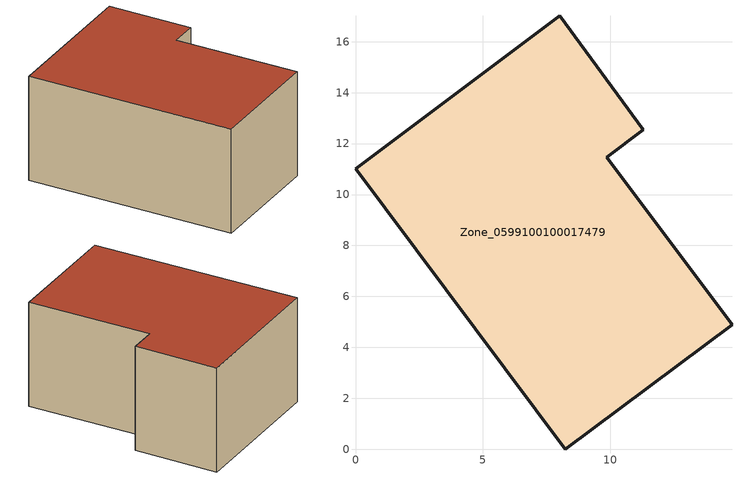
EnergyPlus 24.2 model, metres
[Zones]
Zone_0599100100017479
 floor ground (C_G): 8.24,0 0,11 8.01,17.02 11.29,12.54 9.86,11.47 14.78,4.89 z0
 wall outside (C_F): 11.29,12.54 8.01,17.02 0,11 8.24,0 14.78,4.89 9.86,11.47 11.29,12.54 z0:7.04
 roof outside (C_R): 14.78,4.89 9.86,11.47 11.29,12.54 8.01,17.02 0,11 8.24,0 z7.04
[BUILDING]
Pand.0599100100017479: North Axis=0; Terrain=City; Loads Convergence Tolerance Value=0.04; Temperature Convergence Tolerance Value=0.4; Solar Distribution=FullExterior; Maximum Number of Warmup Days=25; Minimum Number of Warmup Days=1
[Site:Location]
Rotterdam.The.Hague.AP_ZH_NLD Design_Conditions: Latitude=51.96; Longitude=4.45; Time Zone=1; Elevation=-4.5
[SITE:GROUNDTEMPERATURE:BUILDINGSURFACE]
18, 18, 18, 18, 18, 18, 18, 18, 18, 18, 18, 18
[MATERIAL] Thermal Absorptance=0.9; Solar Absorptance=0.7; Visible Absorptance=0.7
Name | Roughness | Thickness | Conductivity | Density | Specific Heat
G.D.2015-2018 | MediumSmooth | 0.15 | 0.0428571 | 540 | 1210
F.D.2015-2018 | Rough | 0.3 | 0.0666667 | 1920 | 840
R.D.2015-2018 | MediumRough | 0.2 | 0.0333333 | 1500 | 1000
[CONSTRUCTION]
C_G: G.D.2015-2018
C_F: F.D.2015-2018
C_R: R.D.2015-2018
[ZONE]
Zone_0599100100017479: Type=1; Multiplier=1; Ceiling Height=Autocalculate; Volume=Autocalculate; Floor Area=autocalculate; Part of Total Floor Area=Yes
[ZONEINFILTRATION:DESIGNFLOWRATE]
Infil_Zone_0599100100017479: Zone or ZoneList or Space or SpaceList=Zone_0599100100017479; Schedule=AlwaysOn; Design Flow Rate Calculation Method=Flow/Area; Flow Rate per Floor Area=0.0021; Constant Term Coefficient=1; Temperature Term Coefficient=0; Velocity Term Coefficient=0; Velocity Squared Term Coefficient=0
[HVACTEMPLATE:ZONE:IDEALLOADSAIRSYSTEM]
Zone_0599100100017479: Maximum Heating Supply Air Temperature=50; Minimum Cooling Supply Air Temperature=13; Maximum Heating Supply Air Humidity Ratio=0.0156; Minimum Cooling Supply Air Humidity Ratio=0.0077; Heating Limit=NoLimit; Cooling Limit=NoLimit; Dehumidification Control Type=ConstantSensibleHeatRatio; Cooling Sensible Heat Ratio=0.7; Dehumidification Setpoint=60; Humidification Control Type=None; Humidification Setpoint=30; Outdoor Air Method=None; Outdoor Air Flow Rate per Person=0.00944; Outdoor Air Flow Rate per Zone Floor Area=0; Outdoor Air Flow Rate per Zone=0; Demand Controlled Ventilation Type=None; Outdoor Air Economizer Type=NoEconomizer; Heat Recovery Type=None; Sensible Heat Recovery Effectiveness=0.7; Latent Heat Recovery Effectiveness=0.65
[ZONECONTROL:THERMOSTAT]
ThermostatControl_Zone_0599100100017479: Zone or ZoneList=Zone_0599100100017479; Control Type Schedule=DualSetpointControlType; Control 1=Thermostat_Zone_0599100100017479; Temperature Difference Between Cutout And Setpoint=0
[THERMOSTATSETPOINT:DUALSETPOINT]
Thermostat_Zone_0599100100017479: Heating Setpoint Temperature Schedule=HeatingSetpoint_Zone_0599100100017479; Cooling Setpoint Temperature Schedule=CoolingSetpoint_Zone_0599100100017479
[SCHEDULE:COMPACT]
HeatingSetpoint_Zone_0599100100017479: Through: 12/31, For: AllDays, Until: 24:00, 21
CoolingSetpoint_Zone_0599100100017479: Through: 12/31, For: AllDays, Until: 24:00, 24
DualSetpointControlType: Through: 12/31, For: AllDays, Until: 24:00, 4
AlwaysOn: Through: 12/31, For: AllDays, Until: 24:00, 1
